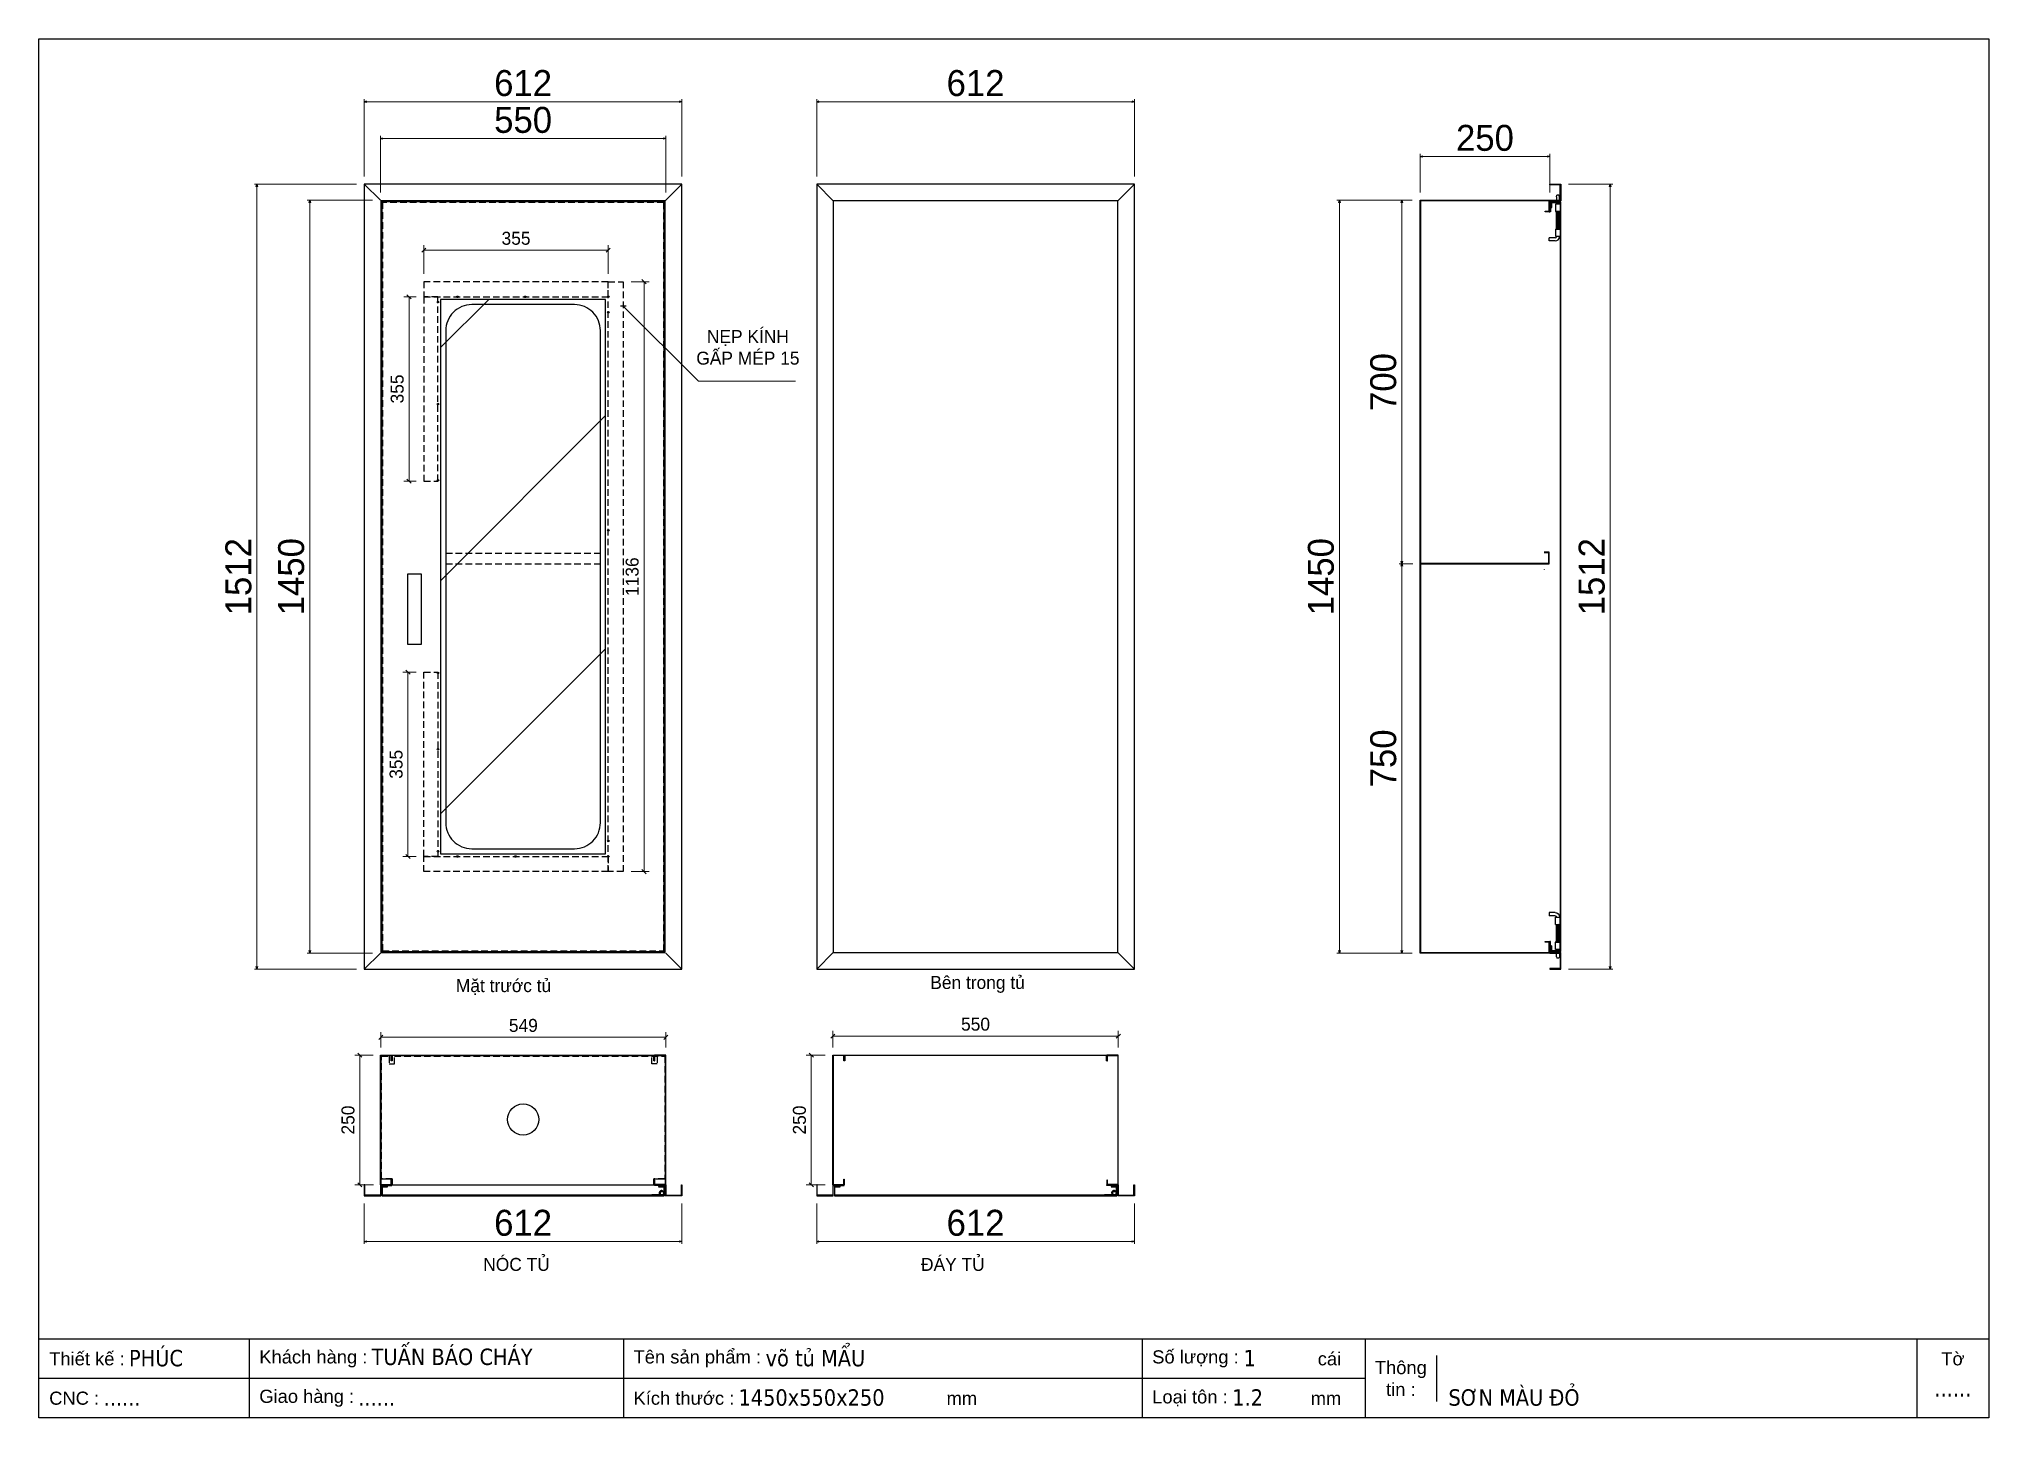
# Model space of a CAD drawing. Header units: millimetres. Extents: x 0 to 3757, y 0 to 2656.
import ezdxf
from ezdxf.enums import TextEntityAlignment as Align

# ---------------------------------------------------------------- set-up
doc = ezdxf.new("R2010")
doc.units = ezdxf.units.MM
doc.linetypes.add('HIDDENX2', pattern=[19.05, 12.7, -6.35])
doc.layers.add('DIM', color=253, linetype='Continuous')
doc.styles.add('Arial', font='arial.ttf')
doc.styles.add('Tahoma (Input Text)', font='tahoma.ttf')
doc.dimstyles.new('CNC', dxfattribs={"dimtxt": 50, "dimasz": 5, "dimexe": 5, "dimexo": 15, "dimgap": 10, "dimtad": 1, "dimdec": 0, "dimtxsty": 'Standard', "dimblk": 'OPEN30', "dimcen": 10, "dimclrd": 5, "dimclre": 5, "dimclrt": 3, "dimazin": 3, "dimtfac": 1, "dimtdec": 0, "dimtmove": 0, "dimatfit": 3, "dimldrblk": 'ARCHTICK', "dimlwd": 9, "dimlwe": 9})
doc.dimstyles.new('Dim-25', dxfattribs={"dimtxt": 25, "dimasz": 8, "dimexe": 10, "dimexo": 15, "dimgap": 10, "dimtad": 1, "dimdec": 0, "dimtxsty": 'Standard', "dimblk": 'OBLIQUE', "dimcen": 10, "dimclrd": 5, "dimclre": 5, "dimclrt": 3, "dimazin": 3, "dimtfac": 1, "dimtdec": 0, "dimtmove": 0, "dimatfit": 3, "dimldrblk": 'OBLIQUE', "dimlwd": 9, "dimlwe": 9})

# ---------------------------------------------------------------- blocks, each defined once
blk = doc.blocks.new('*D1')
at = {"color": 0, "linetype": 'ByBlock', "lineweight": -2}
for p, q in [((657.7, 2464.7), (662.7, 2466.1)), ((662.7, 2463.4), (657.7, 2464.7)), ((657.7, 2464.7), (662.7, 2464.7)), ((1202.7, 2466.1), (1207.7, 2464.7)), ((1207.7, 2464.7), (1202.7, 2463.4)), ((1207.7, 2464.7), (1202.7, 2464.7))]:
    blk.add_line(p, q, dxfattribs=at)
at = {"layer": 'Defpoints', "color": 0, "transparency": 16777216}
for p in [(1207.7, 2464.7), (657.7, 2345.7), (1207.7, 2345.7)]:
    blk.add_point(p, dxfattribs=at)
at = {"layer": 'DIM', "color": 5, "lineweight": 9, "transparency": 16777216}
for p, q in [((657.7, 2360.7), (657.7, 2469.7)), ((662.7, 2464.7), (1202.7, 2464.7)), ((1207.7, 2360.7), (1207.7, 2469.7))]:
    blk.add_line(p, q, dxfattribs=at)
at = {"layer": 'DIM', "color": 3, "transparency": 16777216, "insert": (932.7, 2500.3), "char_height": 50, "attachment_point": 5}
blk.add_mtext('550', dxfattribs=at)
blk = doc.blocks.new('_ArchTick')
at = {"color": 0, "const_width": 0.15}
blk.add_lwpolyline([(-0.5, -0.5), (0.5, 0.5)], dxfattribs=at)
blk = doc.blocks.new('_Open30')
at = {"color": 0, "linetype": 'ByBlock', "lineweight": -2}
for p, q in [((-1, 0.27), (0, 0)), ((0, 0), (-1, -0.27)), ((0, 0), (-1, 0))]:
    blk.add_line(p, q, dxfattribs=at)
blk = doc.blocks.new('*D2')
at = {"color": 0, "linetype": 'ByBlock', "lineweight": -2}
for p, q in [((520.3, 2340.7), (521.6, 2345.7)), ((521.6, 2345.7), (522.9, 2340.7)), ((521.6, 2345.7), (521.6, 2340.7)), ((521.6, 895.7), (520.3, 900.7)), ((522.9, 900.7), (521.6, 895.7)), ((521.6, 895.7), (521.6, 900.7))]:
    blk.add_line(p, q, dxfattribs=at)
at = {"layer": 'Defpoints', "color": 0, "transparency": 16777216}
for p in [(657.7, 2345.7), (521.6, 895.7), (657.7, 895.7)]:
    blk.add_point(p, dxfattribs=at)
at = {"layer": 'DIM', "color": 5, "lineweight": 9, "transparency": 16777216}
for p, q in [((642.7, 2345.7), (516.6, 2345.7)), ((521.6, 2340.7), (521.6, 900.7)), ((642.7, 895.7), (516.6, 895.7))]:
    blk.add_line(p, q, dxfattribs=at)
at = {"layer": 'DIM', "color": 3, "transparency": 16777216, "insert": (486.1, 1620.7), "char_height": 50, "attachment_point": 5, "rotation": 90}
blk.add_mtext('1450', dxfattribs=at)
blk = doc.blocks.new('*D3')
at = {"color": 0, "linetype": 'ByBlock', "lineweight": -2}
for p, q in [((626.7, 2535.7), (631.7, 2537.1)), ((631.7, 2534.4), (626.7, 2535.7)), ((626.7, 2535.7), (631.7, 2535.7)), ((1233.7, 2537.1), (1238.7, 2535.7)), ((1238.7, 2535.7), (1233.7, 2534.4)), ((1238.7, 2535.7), (1233.7, 2535.7))]:
    blk.add_line(p, q, dxfattribs=at)
at = {"layer": 'Defpoints', "color": 0, "transparency": 16777216}
for p in [(1238.7, 2535.7), (626.7, 2376.7), (1238.7, 2376.7)]:
    blk.add_point(p, dxfattribs=at)
at = {"layer": 'DIM', "color": 5, "lineweight": 9, "transparency": 16777216}
for p, q in [((626.7, 2391.7), (626.7, 2540.7)), ((631.7, 2535.7), (1233.7, 2535.7)), ((1238.7, 2391.7), (1238.7, 2540.7))]:
    blk.add_line(p, q, dxfattribs=at)
at = {"layer": 'DIM', "color": 3, "transparency": 16777216, "insert": (932.7, 2571.3), "char_height": 50, "attachment_point": 5}
blk.add_mtext('612', dxfattribs=at)
blk = doc.blocks.new('*D4')
at = {"color": 0, "linetype": 'ByBlock', "lineweight": -2}
for p, q in [((626.7, 340.2), (631.7, 341.5)), ((631.7, 338.8), (626.7, 340.2)), ((626.7, 340.2), (631.7, 340.2)), ((1233.7, 341.5), (1238.7, 340.2)), ((1238.7, 340.2), (1233.7, 338.8)), ((1238.7, 340.2), (1233.7, 340.2))]:
    blk.add_line(p, q, dxfattribs=at)
at = {"layer": 'Defpoints', "color": 0, "transparency": 16777216}
for p in [(626.7, 428), (1238.7, 428), (1238.7, 340.2)]:
    blk.add_point(p, dxfattribs=at)
at = {"layer": 'DIM', "color": 5, "lineweight": 9, "transparency": 16777216}
for p, q in [((626.7, 413), (626.7, 335.2)), ((1238.7, 413), (1238.7, 335.2)), ((631.7, 340.2), (1233.7, 340.2))]:
    blk.add_line(p, q, dxfattribs=at)
at = {"layer": 'DIM', "color": 3, "transparency": 16777216, "insert": (932.7, 375.7), "char_height": 50, "attachment_point": 5}
blk.add_mtext('612', dxfattribs=at)
blk = doc.blocks.new('*D5')
at = {"color": 0, "linetype": 'ByBlock', "lineweight": -2}
for p, q in [((418.5, 2371.7), (419.9, 2376.7)), ((419.9, 2376.7), (421.2, 2371.7)), ((419.9, 2376.7), (419.9, 2371.7)), ((419.9, 864.7), (418.5, 869.7)), ((421.2, 869.7), (419.9, 864.7)), ((419.9, 864.7), (419.9, 869.7))]:
    blk.add_line(p, q, dxfattribs=at)
at = {"layer": 'Defpoints', "color": 0, "transparency": 16777216}
for p in [(626.7, 2376.7), (419.9, 864.7), (626.7, 864.7)]:
    blk.add_point(p, dxfattribs=at)
at = {"layer": 'DIM', "color": 5, "lineweight": 9, "transparency": 16777216}
for p, q in [((611.7, 2376.7), (414.9, 2376.7)), ((419.9, 2371.7), (419.9, 869.7)), ((611.7, 864.7), (414.9, 864.7))]:
    blk.add_line(p, q, dxfattribs=at)
at = {"layer": 'DIM', "color": 3, "transparency": 16777216, "insert": (384.4, 1620.7), "char_height": 50, "attachment_point": 5, "rotation": 90}
blk.add_mtext('1512', dxfattribs=at)
blk = doc.blocks.new('ggj')
at = {"color": 1}
for p, q in [((2102.5, 11240.6), (2093.5, 11240.6)), ((2093.5, 11240.6), (2093.5, 11226.6)), ((2095, 11254.6), (2096, 11257.6)), ((2101, 11254.6), (2100, 11257.6)), ((2102.5, 11240.6), (2102.5, 11226.6)), ((2093.5, 11226.6), (2102.5, 11226.6)), ((2102, 11223.6), (2094, 11225.1)), ((2102, 11222.1), (2094, 11223.6)), ((2094, 11223.6), (2095, 11223.6)), ((2102, 11220.6), (2094, 11222.1)), ((2094, 11222.1), (2095, 11222.1)), ((2102, 11219.1), (2094, 11220.6)), ((2094, 11220.6), (2095, 11220.6)), ((2102, 11217.6), (2094, 11219.1)), ((2094, 11219.1), (2095, 11219.1)), ((2102, 11216.1), (2094, 11217.6)), ((2094, 11217.6), (2095, 11217.6)), ((2102, 11214.6), (2094, 11216.1)), ((2094, 11216.1), (2095, 11216.1)), ((2102, 11213.1), (2094, 11214.6)), ((2094, 11214.6), (2095, 11214.6)), ((2102, 11211.6), (2094, 11213.1)), ((2094, 11213.1), (2095, 11213.1)), ((2102, 11210.1), (2094, 11211.6)), ((2094, 11211.6), (2095, 11211.6)), ((2102, 11208.6), (2094, 11210.1)), ((2094, 11210.1), (2095, 11210.1)), ((2102, 11207.1), (2094, 11208.6)), ((2094, 11208.6), (2095, 11208.6)), ((2102, 11205.6), (2094, 11207.1)), ((2094, 11207.1), (2095, 11207.1)), ((2102, 11204.1), (2094, 11205.6)), ((2094, 11205.6), (2095, 11205.6)), ((2102, 11202.6), (2094, 11204.1)), ((2094, 11204.1), (2095, 11204.1)), ((2102, 11201.1), (2094, 11202.6)), ((2094, 11202.6), (2095, 11202.6)), ((2102, 11199.6), (2094, 11201.1)), ((2094, 11201.1), (2095, 11201.1)), ((2102, 11198.1), (2094, 11199.6)), ((2094, 11199.6), (2095, 11199.6)), ((2102, 11196.6), (2094, 11198.1)), ((2094, 11198.1), (2095, 11198.1)), ((2102, 11195.1), (2094, 11196.6)), ((2094, 11196.6), (2095, 11196.6)), ((2101, 11223.6), (2102, 11223.6)), ((2101, 11222.1), (2102, 11222.1)), ((2101, 11220.6), (2102, 11220.6)), ((2101, 11219.1), (2102, 11219.1)), ((2101, 11217.6), (2102, 11217.6)), ((2101, 11216.1), (2102, 11216.1)), ((2101, 11214.6), (2102, 11214.6)), ((2101, 11213.1), (2102, 11213.1)), ((2101, 11211.6), (2102, 11211.6)), ((2101, 11210.1), (2102, 11210.1)), ((2101, 11208.6), (2102, 11208.6)), ((2101, 11207.1), (2102, 11207.1)), ((2101, 11205.6), (2102, 11205.6)), ((2101, 11204.1), (2102, 11204.1)), ((2101, 11202.6), (2102, 11202.6)), ((2101, 11201.1), (2102, 11201.1)), ((2101, 11199.6), (2102, 11199.6)), ((2101, 11198.1), (2102, 11198.1)), ((2101, 11196.6), (2102, 11196.6)), ((2102.5, 11192.6), (2102.5, 11226.6)), ((2093, 11175.6), (2081, 11175.6)), ((2081, 11169.6), (2081, 11175.6)), ((2093, 11169.6), (2081, 11169.6)), ((2093.5, 11192.6), (2093.5, 11178.6)), ((2093.5, 11192.6), (2102.5, 11192.6)), ((2093.5, 11178.6), (2102.5, 11178.6)), ((2102, 11193.6), (2094, 11195.1)), ((2094, 11195.1), (2095, 11195.1)), ((2099.3, 11192.6), (2094, 11193.6)), ((2094, 11193.6), (2095, 11193.6)), ((2095, 11178.6), (2095, 11178.6)), ((2095, 11178.6), (2095, 11177.6)), ((2101, 11195.1), (2102, 11195.1)), ((2101, 11193.6), (2102, 11193.6)), ((2101, 11178.6), (2101, 11177.6)), ((2102.5, 11192.6), (2102.5, 11178.6))]:
    blk.add_line(p, q, dxfattribs=at)
for points in [[(2095, 11254.6), (2095, 11240.6)], [(2100, 11257.6), (2096, 11257.6)], [(2101, 11240.6), (2101, 11254.6)], [(2095, 11225.1), (2095, 11192.6)], [(2101, 11192.6), (2101, 11225.1)]]:
    blk.add_lwpolyline(points, dxfattribs=at)
blk.add_lwpolyline([(2094, 11225.1), (2102, 11225.1), (2102, 11226.6), (2094, 11226.6)], close=True, dxfattribs=at)
for radius in [2, 8]:
    blk.add_arc((2093, 11177.6), radius, 270, 0, dxfattribs=at)
blk = doc.blocks.new('*D6')
at = {"color": 0, "linetype": 'ByBlock', "lineweight": -2}
for p, q in [((2660.9, 2430.2), (2665.9, 2431.5)), ((2665.9, 2428.8), (2660.9, 2430.2)), ((2660.9, 2430.2), (2665.9, 2430.2)), ((2905.9, 2431.5), (2910.9, 2430.2)), ((2910.9, 2430.2), (2905.9, 2428.8)), ((2910.9, 2430.2), (2905.9, 2430.2))]:
    blk.add_line(p, q, dxfattribs=at)
at = {"layer": 'Defpoints', "color": 0, "transparency": 16777216}
for p in [(2910.9, 2430.2), (2660.9, 2345.7), (2910.9, 2345.7)]:
    blk.add_point(p, dxfattribs=at)
at = {"layer": 'DIM', "color": 5, "lineweight": 9, "transparency": 16777216}
for p, q in [((2660.9, 2360.7), (2660.9, 2435.2)), ((2665.9, 2430.2), (2905.9, 2430.2)), ((2910.9, 2360.7), (2910.9, 2435.2))]:
    blk.add_line(p, q, dxfattribs=at)
at = {"layer": 'DIM', "color": 3, "transparency": 16777216, "insert": (2785.9, 2465.7), "char_height": 50, "attachment_point": 5}
blk.add_mtext('250', dxfattribs=at)
blk = doc.blocks.new('*D7')
at = {"color": 0, "linetype": 'ByBlock', "lineweight": -2}
for p, q in [((3026, 2371.7), (3027.3, 2376.7)), ((3027.3, 2376.7), (3028.7, 2371.7)), ((3027.3, 2376.7), (3027.3, 2371.7)), ((3027.3, 864.7), (3026, 869.7)), ((3028.7, 869.7), (3027.3, 864.7)), ((3027.3, 864.7), (3027.3, 869.7))]:
    blk.add_line(p, q, dxfattribs=at)
at = {"layer": 'Defpoints', "color": 0, "transparency": 16777216}
for p in [(2931.9, 2376.7), (2931.9, 864.7), (3027.3, 864.7)]:
    blk.add_point(p, dxfattribs=at)
at = {"layer": 'DIM', "color": 5, "lineweight": 9, "transparency": 16777216}
for p, q in [((2946.9, 2376.7), (3032.3, 2376.7)), ((3027.3, 2371.7), (3027.3, 869.7)), ((2946.9, 864.7), (3032.3, 864.7))]:
    blk.add_line(p, q, dxfattribs=at)
at = {"layer": 'DIM', "color": 3, "transparency": 16777216, "insert": (2991.8, 1620.7), "char_height": 50, "attachment_point": 5, "rotation": 90}
blk.add_mtext('1512', dxfattribs=at)
blk = doc.blocks.new('*D8')
at = {"color": 0, "linetype": 'ByBlock', "lineweight": -2}
for p, q in [((2504.2, 2340.7), (2505.5, 2345.7)), ((2505.5, 2345.7), (2506.9, 2340.7)), ((2505.5, 2345.7), (2505.5, 2340.7)), ((2505.5, 895.7), (2504.2, 900.7)), ((2506.9, 900.7), (2505.5, 895.7)), ((2505.5, 895.7), (2505.5, 900.7))]:
    blk.add_line(p, q, dxfattribs=at)
at = {"layer": 'Defpoints', "color": 0, "transparency": 16777216}
for p in [(2660.9, 2345.7), (2505.5, 895.7), (2660.9, 895.7)]:
    blk.add_point(p, dxfattribs=at)
at = {"layer": 'DIM', "color": 5, "lineweight": 9, "transparency": 16777216}
for p, q in [((2645.9, 2345.7), (2500.5, 2345.7)), ((2505.5, 2340.7), (2505.5, 900.7)), ((2645.9, 895.7), (2500.5, 895.7))]:
    blk.add_line(p, q, dxfattribs=at)
at = {"layer": 'DIM', "color": 3, "transparency": 16777216, "insert": (2470, 1620.7), "char_height": 50, "attachment_point": 5, "rotation": 90}
blk.add_mtext('1450', dxfattribs=at)
blk = doc.blocks.new('khungtenAsean2')
at = {"color": 7}
for p, q in [((2970, -1980), (0, -1980)), ((320, -1980), (320, -2100)), ((890, -1980), (890, -2100)), ((1680, -1980), (1680, -2100)), ((2020, -1980), (2020, -2100)), ((2860, -1980), (2860, -2100)), ((2128.3, -2005), (2128.3, -2075)), ((2020, -2040), (0, -2040))]:
    blk.add_line(p, q, dxfattribs=at)
blk.add_lwpolyline([(0, 0), (2970, 0), (2970, -2100), (0, -2100)], close=True, dxfattribs=at)
at = {"color": 2, "char_height": 20, "style": 'Arial'}
for s, insert, width, attachment_point in [('  Thiết kế :', (0, -2010), 917.634, 4), ('  Khách hàng :', (320, -2010), 917.634, 4), ('  Tên sản phẩm :', (890, -2010), 917.634, 4), ('  Số lượng :', (1680, -2010), 917.634, 4), ('cái', (1947.6, -2010), 917.634, 4), ('Thông\\Ptin :', (2074.2, -2040), 108.311, 5), ('Tờ', (2915, -2010), 110, 5), ('  CNC :', (0, -2070), 917.634, 4), ('  Giao hàng :', (320, -2070), 917.634, 4), ('  Kích thước :', (890, -2070), 917.634, 4), ('mm', (1382.3, -2070), 917.634, 4), ('  Loại tôn :', (1680, -2070), 917.634, 4), ('mm', (1936.9, -2070), 917.634, 4)]:
    blk.add_mtext(s, dxfattribs=dict(at, insert=insert, width=width, attachment_point=attachment_point))
at = {"color": 1, "style": 'Tahoma (Input Text)', "flags": 8}
for tag, p in [('#01', (137.1, -2021.3)), ('#03', (506.6, -2019.3)), ('#05', (1106.6, -2021.3)), ('#07', (1834.7, -2021.3)), ('#09', (2146.7, -2021.3)), ('#02', (98.5, -2081.3)), ('#04', (486.1, -2081.3)), ('#06', (1065.3, -2081.3)), ('#08', (1817.4, -2081.3)), ('#10', (2146.7, -2081.3))]:
    blk.add_attdef(tag, p, '', height=25, dxfattribs=at)
blk.add_attdef('#11', text='', height=25, dxfattribs=at).set_placement((2915, -2067.3), align=Align.CENTER)
blk = doc.blocks.new('*D9')
at = {"color": 0, "linetype": 'ByBlock', "lineweight": -2}
for p, q in [((1498.4, 2535.7), (1503.4, 2537.1)), ((1503.4, 2534.4), (1498.4, 2535.7)), ((1498.4, 2535.7), (1503.4, 2535.7)), ((2105.4, 2537.1), (2110.4, 2535.7)), ((2110.4, 2535.7), (2105.4, 2534.4)), ((2110.4, 2535.7), (2105.4, 2535.7))]:
    blk.add_line(p, q, dxfattribs=at)
at = {"layer": 'Defpoints', "color": 0, "transparency": 16777216}
for p in [(2110.4, 2535.7), (1498.4, 2376.7), (2110.4, 2376.7)]:
    blk.add_point(p, dxfattribs=at)
at = {"layer": 'DIM', "color": 5, "lineweight": 9, "transparency": 16777216}
for p, q in [((1498.4, 2391.7), (1498.4, 2540.7)), ((1503.4, 2535.7), (2105.4, 2535.7)), ((2110.4, 2391.7), (2110.4, 2540.7))]:
    blk.add_line(p, q, dxfattribs=at)
at = {"layer": 'DIM', "color": 3, "transparency": 16777216, "insert": (1804.4, 2571.3), "char_height": 50, "attachment_point": 5}
blk.add_mtext('612', dxfattribs=at)
blk = doc.blocks.new('*D10')
at = {"color": 0, "linetype": 'ByBlock', "lineweight": -2}
for p, q in [((2624.4, 2340.7), (2625.7, 2345.7)), ((2625.7, 2345.7), (2627.1, 2340.7)), ((2625.7, 2345.7), (2625.7, 2340.7)), ((2625.7, 1645.7), (2624.4, 1650.7)), ((2627.1, 1650.7), (2625.7, 1645.7)), ((2625.7, 1645.7), (2625.7, 1650.7))]:
    blk.add_line(p, q, dxfattribs=at)
at = {"layer": 'Defpoints', "color": 0, "transparency": 16777216}
for p in [(2660.9, 2345.7), (2625.7, 1645.7), (2661.9, 1645.7)]:
    blk.add_point(p, dxfattribs=at)
at = {"layer": 'DIM', "color": 5, "lineweight": 9, "transparency": 16777216}
for p, q in [((2645.9, 2345.7), (2620.7, 2345.7)), ((2625.7, 2340.7), (2625.7, 1650.7)), ((2646.9, 1645.7), (2620.7, 1645.7))]:
    blk.add_line(p, q, dxfattribs=at)
at = {"layer": 'DIM', "color": 3, "transparency": 16777216, "insert": (2590.2, 1995.7), "char_height": 50, "attachment_point": 5, "rotation": 90}
blk.add_mtext('700', dxfattribs=at)
blk = doc.blocks.new('*D11')
at = {"color": 0, "linetype": 'ByBlock', "lineweight": -2}
for p, q in [((2624.4, 1640.7), (2625.7, 1645.7)), ((2625.7, 1645.7), (2627.1, 1640.7)), ((2625.7, 1645.7), (2625.7, 1640.7)), ((2625.7, 895.7), (2624.4, 900.7)), ((2627.1, 900.7), (2625.7, 895.7)), ((2625.7, 895.7), (2625.7, 900.7))]:
    blk.add_line(p, q, dxfattribs=at)
at = {"layer": 'Defpoints', "color": 0, "transparency": 16777216}
for p in [(2661.9, 1645.7), (2625.7, 895.7), (2660.9, 895.7)]:
    blk.add_point(p, dxfattribs=at)
at = {"layer": 'DIM', "color": 5, "lineweight": 9, "transparency": 16777216}
for p, q in [((2646.9, 1645.7), (2620.7, 1645.7)), ((2625.7, 1640.7), (2625.7, 900.7)), ((2645.9, 895.7), (2620.7, 895.7))]:
    blk.add_line(p, q, dxfattribs=at)
at = {"layer": 'DIM', "color": 3, "transparency": 16777216, "insert": (2590.2, 1270.7), "char_height": 50, "attachment_point": 5, "rotation": 90}
blk.add_mtext('750', dxfattribs=at)
blk = doc.blocks.new('*D12')
at = {"color": 0, "linetype": 'ByBlock', "lineweight": -2}
for p, q in [((622.2, 695), (614.2, 703)), ((614.2, 453), (622.2, 445))]:
    blk.add_line(p, q, dxfattribs=at)
at = {"layer": 'Defpoints', "color": 0, "transparency": 16777216}
for p in [(658.7, 699), (618.2, 449), (659.7, 449)]:
    blk.add_point(p, dxfattribs=at)
at = {"layer": 'DIM', "color": 5, "lineweight": 9, "transparency": 16777216}
for p, q in [((643.7, 699), (608.2, 699)), ((618.2, 699), (618.2, 449)), ((644.7, 449), (608.2, 449))]:
    blk.add_line(p, q, dxfattribs=at)
at = {"layer": 'DIM', "color": 3, "transparency": 16777216, "insert": (595.4, 574), "char_height": 25, "attachment_point": 5, "rotation": 90}
blk.add_mtext('250', dxfattribs=at)
blk = doc.blocks.new('_Oblique')
at = {"color": 0, "linetype": 'ByBlock', "lineweight": -2}
blk.add_line((-0.5, -0.5), (0.5, 0.5), dxfattribs=at)
blk = doc.blocks.new('*D13')
at = {"color": 0, "linetype": 'ByBlock', "lineweight": -2}
for p, q in [((1498.4, 340.2), (1503.4, 341.5)), ((1503.4, 338.8), (1498.4, 340.2)), ((1498.4, 340.2), (1503.4, 340.2)), ((2105.4, 341.5), (2110.4, 340.2)), ((2110.4, 340.2), (2105.4, 338.8)), ((2110.4, 340.2), (2105.4, 340.2))]:
    blk.add_line(p, q, dxfattribs=at)
at = {"layer": 'Defpoints', "color": 0, "transparency": 16777216}
for p in [(1498.4, 428), (2110.4, 428), (2110.4, 340.2)]:
    blk.add_point(p, dxfattribs=at)
at = {"layer": 'DIM', "color": 5, "lineweight": 9, "transparency": 16777216}
for p, q in [((1498.4, 413), (1498.4, 335.2)), ((2110.4, 413), (2110.4, 335.2)), ((1503.4, 340.2), (2105.4, 340.2))]:
    blk.add_line(p, q, dxfattribs=at)
at = {"layer": 'DIM', "color": 3, "transparency": 16777216, "insert": (1804.4, 375.7), "char_height": 50, "attachment_point": 5}
blk.add_mtext('612', dxfattribs=at)
blk = doc.blocks.new('*D14')
at = {"color": 0, "linetype": 'ByBlock', "lineweight": -2}
for p, q in [((1491.9, 695), (1483.9, 703)), ((1483.9, 453), (1491.9, 445))]:
    blk.add_line(p, q, dxfattribs=at)
at = {"layer": 'Defpoints', "color": 0, "transparency": 16777216}
for p in [(1529.4, 699), (1487.9, 449), (1529.4, 449)]:
    blk.add_point(p, dxfattribs=at)
at = {"layer": 'DIM', "color": 5, "lineweight": 9, "transparency": 16777216}
for p, q in [((1514.4, 699), (1477.9, 699)), ((1487.9, 699), (1487.9, 449)), ((1514.4, 449), (1477.9, 449))]:
    blk.add_line(p, q, dxfattribs=at)
at = {"layer": 'DIM', "color": 3, "transparency": 16777216, "insert": (1465.2, 574), "char_height": 25, "attachment_point": 5, "rotation": 90}
blk.add_mtext('250', dxfattribs=at)
blk = doc.blocks.new('*D15')
at = {"color": 0, "linetype": 'ByBlock', "lineweight": -2}
for p, q in [((662.7, 737.3), (654.7, 729.3)), ((1203.7, 729.3), (1211.7, 737.3))]:
    blk.add_line(p, q, dxfattribs=at)
at = {"layer": 'Defpoints', "color": 0, "transparency": 16777216}
for p in [(1207.7, 733.3), (658.7, 699), (1207.7, 699)]:
    blk.add_point(p, dxfattribs=at)
at = {"layer": 'DIM', "color": 5, "lineweight": 9, "transparency": 16777216}
for p, q in [((658.7, 714), (658.7, 743.3)), ((658.7, 733.3), (1207.7, 733.3)), ((1207.7, 714), (1207.7, 743.3))]:
    blk.add_line(p, q, dxfattribs=at)
at = {"layer": 'DIM', "color": 3, "transparency": 16777216, "insert": (933.2, 756.1), "char_height": 25, "attachment_point": 5}
blk.add_mtext('549', dxfattribs=at)
blk = doc.blocks.new('*D16')
at = {"color": 0, "linetype": 'ByBlock', "lineweight": -2}
for p, q in [((1533.4, 739.7), (1525.4, 731.7)), ((2075.4, 731.7), (2083.4, 739.7))]:
    blk.add_line(p, q, dxfattribs=at)
at = {"layer": 'Defpoints', "color": 0, "transparency": 16777216}
for p in [(2079.4, 735.7), (1529.4, 699), (2079.4, 699)]:
    blk.add_point(p, dxfattribs=at)
at = {"layer": 'DIM', "color": 5, "lineweight": 9, "transparency": 16777216}
for p, q in [((1529.4, 714), (1529.4, 745.7)), ((1529.4, 735.7), (2079.4, 735.7)), ((2079.4, 714), (2079.4, 745.7))]:
    blk.add_line(p, q, dxfattribs=at)
at = {"layer": 'DIM', "color": 3, "transparency": 16777216, "insert": (1804.4, 758.5), "char_height": 25, "attachment_point": 5}
blk.add_mtext('550', dxfattribs=at)
blk = doc.blocks.new('*D17')
at = {"color": 0, "linetype": 'ByBlock', "lineweight": -2}
for p, q in [((1169.7, 2184.9), (1161.7, 2192.9)), ((1161.7, 1056.5), (1169.7, 1048.5))]:
    blk.add_line(p, q, dxfattribs=at)
at = {"layer": 'Defpoints', "color": 0, "transparency": 16777216}
for p in [(1125.8, 2188.9), (1125.7, 1052.5), (1165.7, 1052.5)]:
    blk.add_point(p, dxfattribs=at)
at = {"layer": 'DIM', "color": 5, "lineweight": 9, "transparency": 16777216}
for p, q in [((1140.8, 2188.9), (1175.7, 2188.9)), ((1165.7, 2188.9), (1165.7, 1052.5)), ((1140.7, 1052.5), (1175.7, 1052.5))]:
    blk.add_line(p, q, dxfattribs=at)
at = {"layer": 'DIM', "color": 3, "transparency": 16777216, "insert": (1142.9, 1620.7), "char_height": 25, "attachment_point": 5, "rotation": 90}
blk.add_mtext('1136', dxfattribs=at)
blk = doc.blocks.new('*D18')
at = {"color": 0, "linetype": 'ByBlock', "lineweight": -2}
for p, q in [((745.5, 2253.6), (737.5, 2245.6)), ((1092.7, 2245.6), (1100.7, 2253.6))]:
    blk.add_line(p, q, dxfattribs=at)
at = {"layer": 'Defpoints', "color": 0, "transparency": 16777216}
for p in [(1096.7, 2249.6), (741.5, 2188.9), (1096.7, 2188.9)]:
    blk.add_point(p, dxfattribs=at)
at = {"layer": 'DIM', "color": 5, "lineweight": 9, "transparency": 16777216}
for p, q in [((741.5, 2203.9), (741.5, 2259.6)), ((1096.7, 2203.9), (1096.7, 2259.6)), ((741.5, 2249.6), (1096.7, 2249.6))]:
    blk.add_line(p, q, dxfattribs=at)
at = {"layer": 'DIM', "color": 3, "transparency": 16777216, "insert": (919.1, 2272.4), "char_height": 25, "attachment_point": 5}
blk.add_mtext('355', dxfattribs=at)
blk = doc.blocks.new('*D19')
at = {"color": 0, "linetype": 'ByBlock', "lineweight": -2}
for p, q in [((717, 2155.8), (709, 2163.8)), ((709, 1808.8), (717, 1800.8))]:
    blk.add_line(p, q, dxfattribs=at)
at = {"layer": 'Defpoints', "color": 0, "transparency": 16777216}
for p in [(741.5, 2159.8), (713, 1804.8), (741.6, 1804.8)]:
    blk.add_point(p, dxfattribs=at)
at = {"layer": 'DIM', "color": 5, "lineweight": 9, "transparency": 16777216}
for p, q in [((726.5, 2159.8), (703, 2159.8)), ((713, 2159.8), (713, 1804.8)), ((726.6, 1804.8), (703, 1804.8))]:
    blk.add_line(p, q, dxfattribs=at)
at = {"layer": 'DIM', "color": 3, "transparency": 16777216, "insert": (690.2, 1982.3), "char_height": 25, "attachment_point": 5, "rotation": 90}
blk.add_mtext('355', dxfattribs=at)
blk = doc.blocks.new('*D20')
at = {"color": 0, "linetype": 'ByBlock', "lineweight": -2}
for p, q in [((714.9, 1432.7), (706.9, 1440.7)), ((706.9, 1085.7), (714.9, 1077.7))]:
    blk.add_line(p, q, dxfattribs=at)
at = {"layer": 'Defpoints', "color": 0, "transparency": 16777216}
for p in [(741.6, 1436.7), (710.9, 1081.7), (741.5, 1081.7)]:
    blk.add_point(p, dxfattribs=at)
at = {"layer": 'DIM', "color": 5, "lineweight": 9, "transparency": 16777216}
for p, q in [((726.6, 1436.7), (700.9, 1436.7)), ((710.9, 1436.7), (710.9, 1081.7)), ((726.5, 1081.7), (700.9, 1081.7))]:
    blk.add_line(p, q, dxfattribs=at)
at = {"layer": 'DIM', "color": 3, "transparency": 16777216, "insert": (688.1, 1259.2), "char_height": 25, "attachment_point": 5, "rotation": 90}
blk.add_mtext('355', dxfattribs=at)

msp = doc.modelspace()

# ---------------------------------------------------------------- hatches: boundary and pattern name
at = {"ltscale": 3}
h = msp.add_hatch(dxfattribs=at)
h.set_pattern_fill('ANSI31', color=4, scale=10, style=0)
h.set_pattern_definition([(45, (-113723.6, -621615.8), (-224.5064, 224.5064), [])])
h.paths.add_polyline_path([(773.7, 1086.7), (1091.7, 1086.7), (1091.7, 2154.7), (773.7, 2154.7)])

# ---------------------------------------------------------------- linework, layer by layer
at = {"color": 7}
for p, q in [((626.7, 2376.7), (657.7, 2345.7)), ((1206.7, 2344.7), (1238.7, 2376.7)), ((1498.4, 2376.7), (1530.4, 2344.7)), ((2078.4, 2344.7), (2110.4, 2376.7)), ((2909.9, 2323.7), (2910.9, 2323.7)), ((2909.9, 2323.7), (2910.9, 2323.7)), ((657.7, 895.7), (626.7, 864.7)), ((1207.7, 895.7), (1238.7, 864.7)), ((1530.4, 896.7), (1498.4, 864.7)), ((2078.4, 896.7), (2110.4, 864.7)), ((1186.7, 458), (1185.7, 458)), ((1185.7, 458), (1185.7, 449)), ((1186.7, 450), (1186.7, 458)), ((2058.4, 458), (2057.4, 458)), ((2057.4, 458), (2057.4, 449)), ((2058.4, 450), (2058.4, 458)), ((1185.7, 450), (1185.7, 449)), ((2057.4, 450), (2057.4, 449))]:
    msp.add_line(p, q, dxfattribs=at)
at = {"color": 7, "linetype": 'HIDDENX2'}
for p, q in [((783.7, 1665.7), (1081.7, 1665.7)), ((783.7, 1645.7), (1081.7, 1645.7))]:
    msp.add_line(p, q, dxfattribs=at)
msp.add_line((2899.9, 1634.7), (2899.9, 1633.7))
at = {"color": 3, "linetype": 'HIDDENX2'}
for p, q in [((674.7, 697), (674.7, 682)), ((674.7, 682), (684.7, 682)), ((684.7, 682), (684.7, 697)), ((1180.7, 682), (1180.7, 697)), ((1190.7, 682), (1180.7, 682)), ((1190.7, 697), (1190.7, 682))]:
    msp.add_line(p, q, dxfattribs=at)
at = {"color": 1}
for p, q in [((1180.9, 430.5), (1199.2, 430.5)), ((1180.9, 430.5), (1180.9, 429)), ((1199.4, 429), (1180.9, 429)), ((1195, 432.4), (1196.5, 432.8)), ((1199.4, 436.5), (1205.7, 436.5)), ((1199.4, 430.5), (1205.7, 430.5)), ((2052.6, 430.5), (2071, 430.5)), ((2052.6, 430.5), (2052.6, 429)), ((2071.1, 429), (2052.6, 429)), ((2066.7, 432.4), (2068.2, 432.8)), ((2071.1, 436.5), (2077.4, 436.5)), ((2071.1, 430.5), (2077.4, 430.5))]:
    msp.add_line(p, q, dxfattribs=at)
at = {"color": 7}
for points in [[(626.7, 864.7), (1238.7, 864.7), (1238.7, 2376.7), (626.7, 2376.7)], [(1498.4, 864.7), (2110.4, 864.7), (2110.4, 2376.7), (1498.4, 2376.7)], [(2910.9, 2376.7), (2931.9, 2376.7), (2931.9, 2344.7), (2911.9, 2344.7), (2911.9, 2323.7), (2910.9, 2323.7), (2910.9, 2345.7), (2930.9, 2345.7), (2930.9, 2375.7), (2911.9, 2375.7), (2911.9, 2375.7), (2910.9, 2375.7)], [(658.7, 896.7), (1206.7, 896.7), (1206.7, 2344.7), (658.7, 2344.7)], [(1530.4, 896.7), (2078.4, 896.7), (2078.4, 2344.7), (1530.4, 2344.7)], [(2901.9, 2323.7), (2901.9, 2324.7), (2909.9, 2324.7), (2909.9, 2344.7), (2661.9, 2344.7), (2661.9, 896.7), (2909.9, 896.7), (2909.9, 916.7), (2901.9, 916.7), (2901.9, 917.7), (2910.9, 917.7), (2910.9, 895.7), (2660.9, 895.7), (2660.9, 2345.7), (2910.9, 2345.7), (2910.9, 2323.7)], [(2914.9, 2331.7), (2914.9, 2341.7), (2930.9, 2341.7), (2930.9, 899.7), (2914.9, 899.7), (2914.9, 909.7), (2913.9, 909.7), (2913.9, 898.7), (2931.9, 898.7), (2931.9, 2342.7), (2913.9, 2342.7), (2913.9, 2331.7)], [(2910.9, 864.7), (2931.9, 864.7), (2931.9, 896.7), (2911.9, 896.7), (2911.9, 917.7), (2910.9, 917.7), (2910.9, 895.7), (2930.9, 895.7), (2930.9, 865.7), (2911.9, 865.7), (2911.9, 865.7), (2910.9, 865.7)], [(679.7, 460), (679.7, 449), (657.7, 449), (657.7, 699), (679.7, 699), (679.7, 688), (678.7, 688), (678.7, 698), (658.7, 698), (658.7, 450), (678.7, 450), (678.7, 460)], [(1184.7, 688), (1184.7, 698), (680.7, 698), (680.7, 688), (679.7, 688), (679.7, 699), (1185.7, 699), (1185.7, 688)], [(1185.7, 458), (1185.7, 449), (1207.7, 449), (1207.7, 699), (1185.7, 699), (1185.7, 688), (1186.7, 688), (1186.7, 698), (1206.7, 698), (1206.7, 450), (1186.7, 450), (1186.7, 458)], [(1551.4, 460), (1551.4, 449), (1529.4, 449), (1529.4, 699), (1551.4, 699), (1551.4, 688), (1550.4, 688), (1550.4, 698), (1530.4, 698), (1530.4, 450), (1550.4, 450), (1550.4, 460)], [(2056.4, 688), (2056.4, 698), (1552.4, 698), (1552.4, 688), (1551.4, 688), (1551.4, 699), (2057.4, 699), (2057.4, 688)], [(2057.4, 458), (2057.4, 449), (2079.4, 449), (2079.4, 699), (2057.4, 699), (2057.4, 688), (2058.4, 688), (2058.4, 698), (2078.4, 698), (2078.4, 450), (2058.4, 450), (2058.4, 458)], [(626.7, 449), (626.7, 428), (658.7, 428), (658.7, 448), (679.7, 448), (679.7, 449), (657.7, 449), (657.7, 429), (627.7, 429), (627.7, 448), (627.7, 448), (627.7, 449)], [(1193.7, 445), (1203.7, 445), (1203.7, 429), (661.7, 429), (661.7, 445), (671.7, 445), (671.7, 446), (660.7, 446), (660.7, 428), (1204.7, 428), (1204.7, 446), (1193.7, 446)], [(1238.7, 449), (1238.7, 428), (1206.7, 428), (1206.7, 448), (1185.7, 448), (1185.7, 449), (1207.7, 449), (1207.7, 429), (1237.7, 429), (1237.7, 448), (1237.7, 448), (1237.7, 449)], [(1498.4, 449), (1498.4, 428), (1530.4, 428), (1530.4, 448), (1551.4, 448), (1551.4, 449), (1529.4, 449), (1529.4, 429), (1499.4, 429), (1499.4, 448), (1499.4, 448), (1499.4, 449)], [(2065.4, 445), (2075.4, 445), (2075.4, 429), (1533.4, 429), (1533.4, 445), (1543.4, 445), (1543.4, 446), (1532.4, 446), (1532.4, 428), (2076.4, 428), (2076.4, 446), (2065.4, 446)], [(2110.4, 449), (2110.4, 428), (2078.4, 428), (2078.4, 448), (2057.4, 448), (2057.4, 449), (2079.4, 449), (2079.4, 429), (2109.4, 429), (2109.4, 448), (2109.4, 448), (2109.4, 449)]]:
    msp.add_lwpolyline(points, close=True, dxfattribs=at)
at = {"color": 6}
msp.add_lwpolyline([(660.7, 898.7), (1204.7, 898.7), (1204.7, 2342.7), (660.7, 2342.7)], close=True, dxfattribs=at)
at = {"color": 6, "linetype": 'HIDDENX2'}
msp.add_lwpolyline([(661.7, 899.7), (1203.7, 899.7), (1203.7, 2341.7), (661.7, 2341.7)], close=True, dxfattribs=at)
at = {"color": 7, "linetype": 'HIDDENX2'}
for points in [[(1096.7, 2188.9), (741.5, 2188.9), (741.5, 2159.8), (1096.7, 2159.9)], [(1096.7, 1052.5), (1096.7, 2188.9), (1125.8, 2188.9), (1125.7, 1052.5)], [(768.7, 1804.8), (768.7, 2159.8), (741.5, 2159.8), (741.6, 1804.8)], [(768.7, 1436.7), (768.7, 1081.7), (741.5, 1081.7), (741.6, 1436.7)], [(1096.7, 1052.5), (741.5, 1052.5), (741.5, 1081.7), (1096.7, 1081.6)]]:
    msp.add_lwpolyline(points, close=True, dxfattribs=at)
at = {"color": 4}
msp.add_lwpolyline([(773.7, 1086.7), (1091.7, 1086.7), (1091.7, 2154.7), (773.7, 2154.7)], close=True, dxfattribs=at)
at = {"color": 2}
msp.add_lwpolyline([(833.7, 1096.7), (1031.7, 1096.7, 0.414214), (1081.7, 1146.7), (1081.7, 2094.7, 0.414214), (1031.7, 2144.7), (833.7, 2144.7, 0.414214), (783.7, 2094.7), (783.7, 1146.7, 0.414214)], format="xyb", close=True, dxfattribs=at)
at = {"color": 7}
for points in [[(2661.9, 1645.7), (2909.9, 1645.7), (2909.9, 1667.7), (2899.9, 1667.7)], [(2661.9, 1646.7), (2908.9, 1646.7), (2908.9, 1666.7), (2899.9, 1666.7)]]:
    msp.add_lwpolyline(points, dxfattribs=at)
at = {"color": 2}
msp.add_lwpolyline([(709.7, 1490.7), (736.7, 1490.7), (736.7, 1625.7), (709.7, 1625.7)], close=True, dxfattribs=at)
at = {"color": 3}
for points in [[(680.7, 460), (658.7, 460), (658.7, 698), (674.7, 698)], [(684.7, 698), (1206.7, 698), (1206.7, 460), (1184.7, 460)], [(680.7, 461), (680.7, 449), (1184.7, 449), (1184.7, 461)]]:
    msp.add_lwpolyline(points, dxfattribs=at)
at = {"color": 3, "linetype": 'HIDDENX2'}
for points in [[(680.7, 461), (659.7, 461), (659.7, 697), (674.7, 697)], [(684.7, 697), (1205.7, 697), (1205.7, 461), (1184.7, 461)]]:
    msp.add_lwpolyline(points, dxfattribs=at)
at = {"color": 2, "ltscale": 3}
for centre, radius in [((768.7, 2149.8), 1.5), ((806.3, 2159.8), 1.5), ((936.7, 2159.8), 1.5), ((1096.7, 2159.9), 1.5), ((1096.7, 2129.9), 1.5), ((768.7, 1953.2), 1.5), ((768.7, 1806.3), 1.5), ((1096.7, 1709.9), 1.5), ((768.7, 1435.2), 1.5), ((768.7, 1288.2), 1.5), ((768.7, 1091.7), 1.5), ((1096.7, 1111.6), 1.5), ((806.3, 1081.7), 1.5), ((918.1, 1081.6), 1.5), ((1096.7, 1081.6), 1.5), ((932.7, 575), 30)]:
    msp.add_circle(centre, radius, dxfattribs=at)
at = {"color": 2}
for centre in [(1199.4, 433.5), (2071.1, 433.5)]:
    msp.add_circle(centre, 4, dxfattribs=at)
at = {"color": 1}
for centre, radius, start, end in [((1199.4, 433.5), 4.5, 41.8103, 193.4301), ((1199.4, 433.5), 3, 90, 193.4301), ((1199.4, 433.5), 3, 90, 270), ((1199.4, 433.5), 3, 267.0927, 270), ((1199.4, 433.5), 4.5, 270, 318.1897), ((2071.1, 433.5), 4.5, 41.8103, 193.4301), ((2071.1, 433.5), 3, 90, 193.4301), ((2071.1, 433.5), 3, 90, 270), ((2071.1, 433.5), 3, 267.0927, 270), ((2071.1, 433.5), 4.5, 270, 318.1897)]:
    msp.add_arc(centre, radius, start, end, dxfattribs=at)

# ---------------------------------------------------------------- block references
at = {"color": 7}
ref = msp.add_blockref('khungtenAsean2', (0, 2656.5), dxfattribs=dict(at, xscale=1.264982400001827, yscale=1.264982400001827, zscale=1.264982400001827))
ref.add_attrib('#11', '......', dxfattribs={"color": 1, "height": 31.62, "style": 'Tahoma (Input Text)'}).set_placement((3687.4, 41.3), align=Align.CENTER)
ref.add_attrib('#10', 'SƠN MÀU ĐỎ', (2715.6, 23.7), dxfattribs={"color": 1, "height": 31.62, "style": 'Tahoma (Input Text)'})
ref.add_attrib('#08', '1.2', (2299, 23.7), dxfattribs={"color": 1, "height": 31.62, "style": 'Tahoma (Input Text)'})
ref.add_attrib('#07', '1', (2320.8, 99.6), dxfattribs={"color": 1, "height": 31.6, "style": 'Tahoma (Input Text)'})
ref.add_attrib('#06', '1450x550x250', (1347.6, 23.7), dxfattribs={"color": 1, "height": 31.625, "style": 'Tahoma (Input Text)'})
ref.add_attrib('#05', 'võ tủ MẨU', (1399.9, 99.6), dxfattribs={"color": 1, "height": 31.62, "style": 'Tahoma (Input Text)'})
ref.add_attrib('#04', '......', (614.9, 23.7), dxfattribs={"color": 1, "height": 31.62, "style": 'Tahoma (Input Text)'})
ref.add_attrib('#03', 'TUẤN BÁO CHÁY', (640.8, 102.1), dxfattribs={"color": 1, "height": 31.625, "style": 'Tahoma (Input Text)'})
ref.add_attrib('#02', '......', (124.5, 23.7), dxfattribs={"color": 1, "height": 31.62, "style": 'Tahoma (Input Text)'})
ref.add_attrib('#01', 'PHÚC', (173.4, 99.6), dxfattribs={"color": 1, "height": 31.62, "style": 'Tahoma (Input Text)'})
msp.add_blockref('ggj', (828.4, -8902.2))
at = {"xscale": -1, "rotation": 180}
msp.add_blockref('ggj', (828.4, 12143.1), dxfattribs=at)

# ---------------------------------------------------------------- texts
at = {"color": 2, "char_height": 25, "attachment_point": 5}
for s, insert, width in [('NẸP KÍNH \\PGẤP MÉP 15', (1365.8, 2062.3), 775), ('Mặt trước tủ', (895, 830.2), 775), ('Bên trong tủ', (1808.3, 835.2), 725)]:
    msp.add_mtext(s, dxfattribs=dict(at, insert=insert, width=width))
at = {"char_height": 25, "width": 775, "attachment_point": 5}
for s, insert in [('NÓC TỦ', (920, 295.7)), ('ĐÁY TỦ', (1760.7, 295.7))]:
    msp.add_mtext(s, dxfattribs=dict(at, insert=insert))

# ---------------------------------------------------------------- dimensions: what is measured, and where the dimension line sits
at = {"layer": 'DIM'}
for base, p1, p2, dimstyle, picture, middle in [((1238.7, 2535.7), (626.7, 2376.7), (1238.7, 2376.7), 'CNC', '*D3', (932.7, 2571.3)), ((2110.4, 2535.7), (1498.4, 2376.7), (2110.4, 2376.7), 'CNC', '*D9', (1804.4, 2571.3)), ((1207.7, 2464.7), (657.7, 2345.7), (1207.7, 2345.7), 'CNC', '*D1', (932.7, 2500.3)), ((2910.9, 2430.2), (2660.9, 2345.7), (2910.9, 2345.7), 'CNC', '*D6', (2785.9, 2465.7)), ((1096.7, 2249.6), (741.5, 2188.9), (1096.7, 2188.9), 'Dim-25', '*D18', (919.1, 2272.4)), ((1207.7, 733.3), (658.7, 699), (1207.7, 699), 'Dim-25', '*D15', (933.2, 756.1)), ((2079.4, 735.7), (1529.4, 699), (2079.4, 699), 'Dim-25', '*D16', (1804.4, 758.5)), ((1238.7, 340.2), (626.7, 428), (1238.7, 428), 'CNC', '*D4', (932.7, 375.7)), ((2110.4, 340.2), (1498.4, 428), (2110.4, 428), 'CNC', '*D13', (1804.4, 375.7))]:
    dim = msp.add_linear_dim(base=base, p1=p1, p2=p2, dimstyle=dimstyle, dxfattribs=at)
    dim.commit()
    dim.dimension.update_dxf_attribs({"geometry": picture, "text_midpoint": middle})
for base, p1, p2, dimstyle, picture, middle in [((419.9, 864.7), (626.7, 2376.7), (626.7, 864.7), 'CNC', '*D5', (384.4, 1620.7)), ((3027.3, 864.7), (2931.9, 2376.7), (2931.9, 864.7), 'CNC', '*D7', (2991.8, 1620.7)), ((521.6, 895.7), (657.7, 2345.7), (657.7, 895.7), 'CNC', '*D2', (486.1, 1620.7)), ((2625.7, 1645.7), (2660.9, 2345.7), (2661.9, 1645.7), 'CNC', '*D10', (2590.2, 1995.7)), ((1165.7, 1052.5), (1125.8, 2188.9), (1125.7, 1052.5), 'Dim-25', '*D17', (1142.9, 1620.7)), ((713, 1804.8), (741.5, 2159.8), (741.6, 1804.8), 'Dim-25', '*D19', (690.2, 1982.3)), ((2625.7, 895.7), (2661.9, 1645.7), (2660.9, 895.7), 'CNC', '*D11', (2590.2, 1270.7)), ((710.9, 1081.7), (741.6, 1436.7), (741.5, 1081.7), 'Dim-25', '*D20', (688.1, 1259.2)), ((618.2, 449), (658.7, 699), (659.7, 449), 'Dim-25', '*D12', (595.4, 574)), ((1487.9, 449), (1529.4, 699), (1529.4, 449), 'Dim-25', '*D14', (1465.2, 574))]:
    dim = msp.add_linear_dim(base=base, p1=p1, p2=p2, angle=90, dimstyle=dimstyle, dxfattribs=at)
    dim.commit()
    dim.dimension.update_dxf_attribs({"geometry": picture, "text_midpoint": middle})
dim = msp.add_linear_dim(base=(2505.5, 895.7), p1=(2660.9, 2345.7), p2=(2660.9, 895.7), angle=90, dimstyle='CNC', dxfattribs=at)
dim.commit()
dim.dimension.update_dxf_attribs({"geometry": '*D8', "text_midpoint": (2505.5, 1620.7), "dimtype": 160})

# ---------------------------------------------------------------- leaders
msp.add_leader([(1125.8, 2141.6), (1270.6, 1997.6), (1457.6, 1997.6)], dimstyle='Dim-25')

doc.saveas('drawing.dxf')
